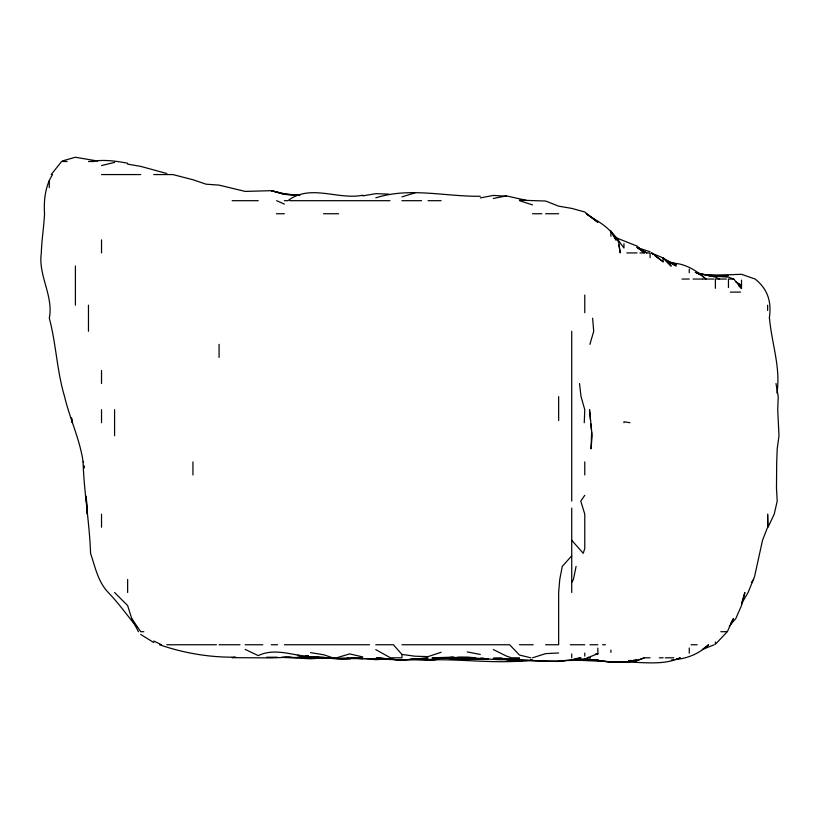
<?xml version="1.0" encoding="UTF-8"?>
<svg xmlns="http://www.w3.org/2000/svg" width="820" height="820" viewBox="0 0 820 820"><rect width="100%" height="100%" fill="white"/><g stroke="black" fill="none" stroke-linecap="round" stroke-linejoin="round"><path stroke-width="1.23" d="M769.303 318.232C771.702 302.221 768.073 289.388 755.138 279.046L741.516 274.3L715.389 275.294L703.519 274.659M776.94 393.036C780.906 367.883 771.661 343.231 769.488 318.232M576.091 566.394L573.416 579.453L571.724 582.415M589.887 344.359L593.711 331.29L592.624 318.232M741.516 603.694L748.086 592.511L754.574 576.552L762.518 540.267L767.633 527.209L767.633 514.15L768.043 527.209L774.223 514.15L777.206 501.092L776.478 488.023L776.704 461.906L777.206 448.847L779 435.779L777.719 409.662L778.221 396.603L776.007 383.534M741.854 602.577L744.888 592.511L741.516 605.549L735.755 618.639L729.257 626.183M52.552 174.568C45.172 186.13 43.685 200.326 44.536 213.743C43.921 226.853 41.687 239.809 41.318 252.929C37.966 275.469 53.679 295.548 49.323 318.232C56.16 344.031 56.918 371.009 64.585 396.603C69.772 418.661 79.929 439.366 83.097 461.906M730.917 622.882L733.398 618.639L727.33 631.697L715.389 644.294L715.389 641.998M584.773 495.311L580.785 501.092L584.773 514.15L584.773 548.426L583.266 553.336L571.724 540.267M751.397 582.466L753.703 579.453M51.188 174.568L61.602 161.499M571.724 555.816L562.284 566.394L559.752 579.453L558.656 592.511L558.656 644.756L545.587 644.756M714.199 644.756L702.33 649.512L708.582 644.756C699.89 653.15 688.216 658.265 676.203 659.475M650.086 657.814L644.274 657.814L637.017 660.653L628.714 661.033M637.017 660.51L644.274 657.814M676.203 659.259L680.333 657.814C662.662 665.809 642.716 661.853 623.969 662.181M441.109 652.279L428.05 656.615L414.981 656.215L401.933 654.422L393.426 644.756L375.796 644.756M532.539 657.814L545.587 653.643L558.656 652.976M401.933 196.882L414.981 192.854M375.796 197.835C409.836 186.939 445.465 196.759 480.294 196.257M101.526 165.568L114.585 162.401M493.353 198.45L506.411 195.888L526.378 200.357M480.294 197.927L493.353 195.426L506.411 196.226M595.463 654.093L597.841 653.643L584.773 658.962L574.092 659.167M362.747 195.877L375.796 193.663L388.864 194.135M576.327 658.521L580.939 657.814C552.444 665.092 522.442 658.173 493.353 658.306L501.666 658.06M235.699 657.148C209.899 657.578 184.008 653.181 159.541 644.756M446.644 657.814L428.05 659.577L411.291 658.819M234.51 657.302L232.142 657.65L271.317 657.906L289.122 657.24M308.125 656.215L297.434 657.537L281.998 657.179M565.779 660.572L558.656 661.453L519.47 660.572L523.037 660.469M90.989 161.499C103.166 159.326 115.61 160.894 127.643 163.252M671.457 660.008L673.825 659.741M628.714 660.756L631.082 660.52M633.46 660.274L637.017 659.915C619.797 664.876 602.146 660.582 584.773 659.167L597.841 659.977L593.085 659.68M362.747 195.221C337.922 200.244 310.349 183.454 287.933 200.685L284.376 200.685M509.968 658.829L500.477 658.86M453.029 657.209L441.109 658.347L467.226 657.23L474.636 657.671M401.933 660.213L376.882 657.814L401.933 660.213L428.05 658.07L417.359 658.685M436.363 659.69L428.05 660.407L409.047 659.516M308.125 656.123L299.812 656.707M318.478 657.189L310.503 657.865L297.434 657.261M277.252 657.22L266.572 657.25M328.308 657.691L303.38 657.199M483.851 658.89L467.226 659.485L441.109 658.009L467.226 659.485L461.291 658.808M562.223 660.51L558.656 660.756L597.841 659.741L595.463 659.69M527.793 660.489C494.603 663.944 461.322 658.829 428.05 659.895L432.796 659.669M530.161 660.346L532.539 660.192L530.161 660.264M318.806 657.209L304.558 657.25M323.551 657.999L310.503 658.788L284.376 657.466L291.5 657.22M482.672 658.87L467.226 659.3L488.607 658.86M519.47 658.839C497.627 661.689 475.989 656.728 454.167 657.568L475.538 657.701L457.724 657.22M310.503 657.814L323.551 657.291L327.303 657.814M340.177 658.337L348.5 658.05M245.19 649.409L258.259 655.611C275.325 647.503 293.027 655.713 310.503 656.748C323.623 656.769 336.538 660.202 349.679 658.501L336.62 658.511L349.679 658.778L353.246 658.06L349.679 658.573L388.864 658.808L375.796 659.68L358.33 658.019M610.9 662.15L623.969 661.75L610.9 662.13L597.841 660.459M715.389 275.766L728.447 275.571L709.454 275.223M483.851 658.316L480.294 658.357L483.851 658.399M597.841 659.751L574.092 659.823M67.158 161.499L62.33 161.499L62.33 160.966L75.399 157.245L97.846 161.079M88.468 161.499L94.505 161.499M101.526 174.568L140.712 174.568M153.76 174.568L172.907 174.568L192.946 179.734L206.004 184.172L219.073 185.125L245.19 191.419L271.317 190.671L284.376 193.725L299.812 195.549M232.142 200.685L258.259 200.685M289.798 200.685L390.002 200.685M401.933 200.685L421.582 200.685M428.05 200.685L441.109 200.685M276.361 213.743L284.376 213.743M323.551 213.743L338.609 213.743M532.539 213.743L541.815 213.743M545.587 213.743L558.656 213.743M618.413 239.87L610.9 231.342L615.881 239.87L618.413 239.87L620.238 252.929L618.731 244.616M626.818 252.929L637.017 252.929M639.928 252.929L644.274 252.929L637.017 246.082L615.543 237.533M638.093 248.439L646.693 252.929L649.358 252.929M682.035 279.046L689.261 279.046M693.054 279.046L702.33 279.046M702.853 279.046L713.995 279.046M715.389 279.046L726.376 279.046M741.516 280.122L741.516 288.414L733.726 279.046L728.447 279.046L728.447 287.574M730.312 292.115L740.532 292.115M584.26 422.72L584.773 409.662L581.011 396.603L579.525 383.534M143.797 631.697L140.712 631.697L131.764 618.639L127.643 605.57L114.585 592.511M720.821 631.697L726.284 631.697M166.829 644.756L216.439 644.756M219.073 644.756L239.973 644.756M245.19 644.756L262.769 644.756M271.317 644.756L277.56 644.756M284.376 644.756L369.543 644.756M401.933 644.756L509.64 644.756L519.47 655.047L530.878 657.814M519.47 644.756L533.184 644.756M570.31 644.756L584.773 644.756M589.97 644.756L597.841 644.756M602.556 644.756L605.365 644.756M691.075 644.756L697.184 644.756M519.47 657.814L511.629 657.814L506.411 656.072L493.353 649.573M659.311 657.814L663.144 657.814M665.225 657.814L673.784 657.814M335.431 658.46L311.692 658.05M409.047 659.321L414.981 659.434L401.933 660.079L376.985 658.839M362.747 658.552L347.844 657.978M519.47 200.152L545.587 201.023L558.656 206.168L571.724 208.382L584.773 211.99L597.841 222.302L591.046 217.31M628.714 660.5L637.017 660.715L633.46 660.5M467.226 657.527L474.636 657.742M297.434 655.354L299.812 655.426M305.747 655.6L308.125 655.672M362.747 658.399L350.868 658.05L362.747 658.706M613.278 661.822L574.092 660.059M414.981 658.849L428.05 659.577M708.265 275.715L728.447 277.139L733.726 279.046M709.454 275.715L715.389 276.156L696.395 273.378M671.457 263.159C684.925 263.138 696.252 270.405 705.969 279.046L702.33 276.227M671.457 263.292L676.203 263.876L669.079 262.308M629.986 422.72L623.969 421.767L623.969 422.72M310.503 652.638L323.551 654.729L332.828 657.814L336.62 657.814L349.679 653.899L362.747 656.933M127.643 164.143L140.712 166.378L166.829 173.512M467.226 651.91L480.294 654.473M695.206 272.383L715.389 277.109L719.57 279.046M669.079 262.502L676.203 264.317L666.711 260.719M519.47 200.685L532.539 204.897M637.017 247.496L650.086 251.75M670.76 263.23L676.203 265.987L663.144 257.941L651.152 252.929L653.15 254.415M276.627 200.685L284.376 204.098M153.76 641.014L161.53 644.756M738.133 283.689L741.516 285.432L735.55 281.598M375.796 649.624L390.463 657.814L401.933 657.814L401.933 654.422M637.017 247.076L646.693 252.929M140.712 634.444L153.76 642.552M586.197 213.743C596.909 221.287 610.736 226.986 615.881 239.87M587.171 214.461L589.108 215.885M655.149 255.891L663.144 261.816L663.144 257.859L671.047 265.987L663.144 257.859M651.818 252.929L663.144 261.816M637.929 247.804L644.274 252.929M738.799 285.862L741.516 288.414M136.714 627.034C127.305 615.369 118.685 603.346 108.281 592.511C97.959 581.78 95.171 566.928 90.559 553.336C89.544 522.74 83.988 492.553 83.087 461.906M131.764 618.639L138.436 631.697M618.311 242.238L617.88 239.87L623.969 247.947L623.969 243.714M590.523 420.342L589.518 409.662L592.122 435.779L591.056 448.847L591.63 432.222M590.851 423.909L591.404 429.844M767.633 305.173L767.633 310.411M715.389 279.866L715.389 288.332M689.261 269.155L689.261 272.773M689.261 648.015L689.261 653.202M650.086 253.513L650.086 257.664M610.9 230.933L610.9 236.324M610.9 650.045L610.9 652.351M597.841 648.107L597.841 654.37M584.773 295.036L584.773 312.717M584.773 461.906L584.773 474.964M584.773 653.048L584.773 656.143M571.724 331.29L571.724 501.092M571.724 508.092L571.724 592.511M571.724 653.94L571.724 657.814M558.656 396.603L558.656 420.578M219.073 344.359L219.073 357.417M192.946 461.906L192.946 474.964M127.643 579.453L127.643 592.511M114.585 409.662L114.585 435.779M101.526 239.87L101.526 252.929M101.526 370.476L101.526 383.534M101.526 409.662L101.526 422.72M101.526 514.15L101.526 527.209M88.468 305.173L88.468 331.29M75.399 265.987L75.399 305.173M49.282 180.523L49.282 187.626M86.202 496.336L87.33 514.15L86.161 496.336M441.109 657.517L432.14 657.814L454.167 657.363L441.109 657.517M519.47 660.941L506.411 661.351L519.47 661.012M388.864 658.788L375.796 658.419L388.864 658.86M297.434 195.15L284.376 194.361L271.317 190.671L284.376 194.299L297.434 195.15M702.33 274.936L698.763 274.331L702.33 274.936M590.164 657.814L588.012 657.435L590.164 657.814M72.385 422.72L71.483 417.974L72.344 422.72M84.081 467.841L83.681 465.463L84.091 467.841"/></g></svg>
